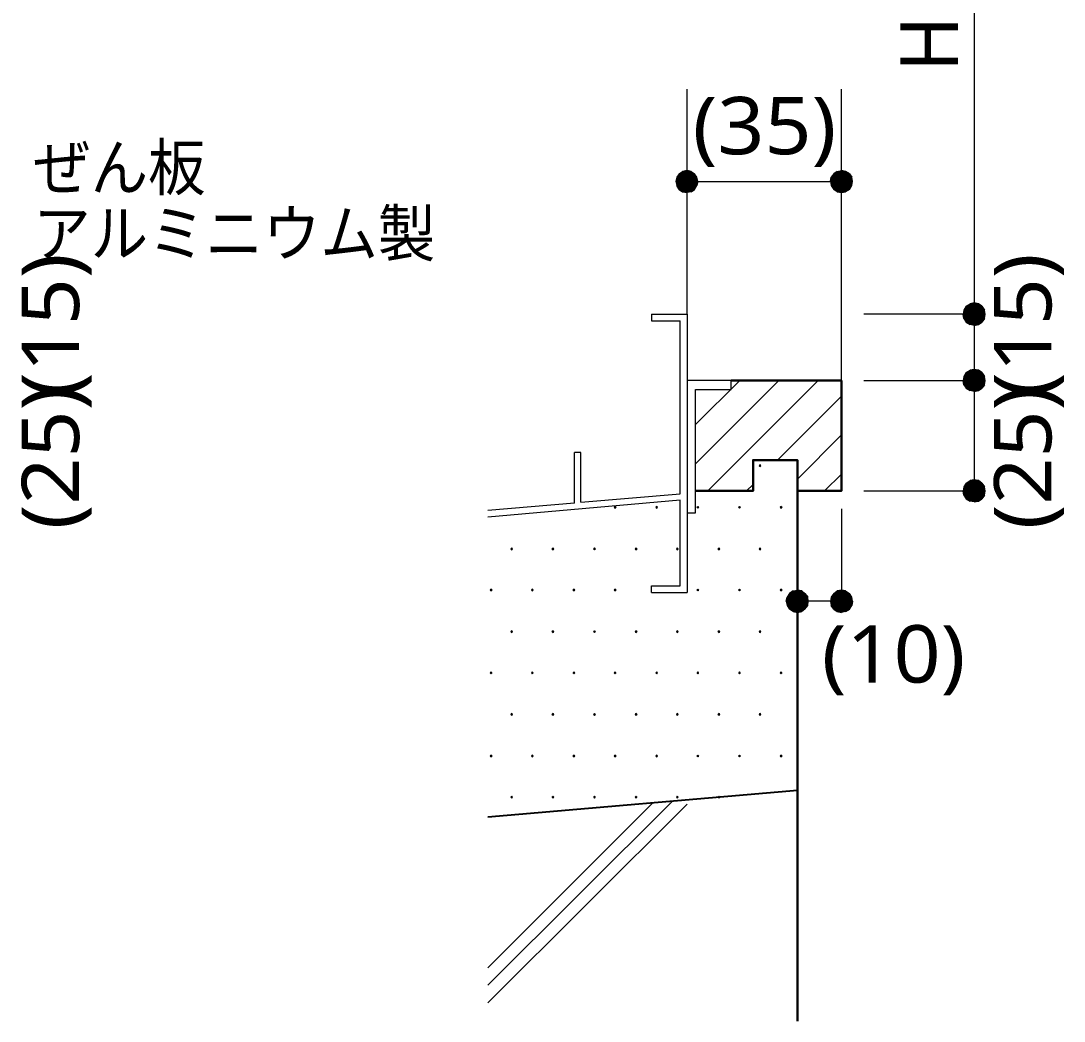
# Model space of a CAD drawing. Header units: millimetres. Extents: x 0 to 420, y 0 to 297.
# Drawn here: x 50.15 to 97.37, y 175.47 to 220.76 of the extents above; entities that cross this region are included whole.
import ezdxf
from ezdxf.enums import TextEntityAlignment as Align

# ---------------------------------------------------------------- set-up
doc = ezdxf.new("R2010")
doc.units = ezdxf.units.MM
doc.styles.add('kst32b', font='NotoSansJP-Variable.ttf')

msp = doc.modelspace()

# ---------------------------------------------------------------- hatches: boundary and pattern name
h = msp.add_hatch(color=7)
h.paths.add_polyline_path([(80.306, 213.974), (80.095, 213.931), (80.306, 213.487), (80.306, 213.974)])
h.paths.add_polyline_path([(80.095, 213.931), (80.306, 213.487), (79.946, 213.826), (80.095, 213.931)])
h.paths.add_polyline_path([(80.306, 213.487), (79.946, 213.826), (79.841, 213.678), (80.306, 213.487)])
h = msp.add_hatch(color=7)
h.paths.add_polyline_path([(80.751, 213.678), (80.645, 213.826), (80.306, 213.487), (80.751, 213.678)])
h.paths.add_polyline_path([(80.645, 213.826), (80.306, 213.487), (80.497, 213.931), (80.645, 213.826)])
h.paths.add_polyline_path([(80.306, 213.487), (80.497, 213.931), (80.306, 213.974), (80.306, 213.487)])
h = msp.add_hatch(color=7)
h.paths.add_polyline_path([(87.482, 213.931), (87.291, 213.974), (87.291, 213.487), (87.482, 213.931)])
h.paths.add_polyline_path([(87.291, 213.974), (87.291, 213.487), (87.101, 213.931), (87.291, 213.974)])
h.paths.add_polyline_path([(87.291, 213.487), (87.101, 213.931), (86.953, 213.826), (87.291, 213.487)])
h = msp.add_hatch(color=7)
h.paths.add_polyline_path([(87.799, 213.487), (87.757, 213.678), (87.291, 213.487), (87.799, 213.487)])
h.paths.add_polyline_path([(87.757, 213.678), (87.291, 213.487), (87.651, 213.826), (87.757, 213.678)])
h.paths.add_polyline_path([(87.291, 213.487), (87.651, 213.826), (87.482, 213.931), (87.291, 213.487)])
for points in [[(79.841, 213.678), (79.798, 213.487), (80.306, 213.487), (79.841, 213.678)], [(87.757, 213.296), (87.799, 213.487), (87.291, 213.487), (87.757, 213.296)], [(93.493, 207.941), (93.303, 207.984), (93.303, 207.476), (93.493, 207.941)], [(93.493, 204.936), (93.303, 204.978), (93.303, 204.47), (93.493, 204.936)], [(83.608, 200.66), (83.587, 200.639), (83.566, 200.618), (83.587, 200.596), (83.608, 200.575), (83.629, 200.596), (83.651, 200.618), (83.629, 200.639), (83.608, 200.66)], [(93.493, 199.94), (93.303, 199.983), (93.303, 199.475), (93.493, 199.94)], [(77.047, 198.776), (77.026, 198.755), (77.004, 198.734), (77.026, 198.713), (77.047, 198.691), (77.068, 198.713), (77.089, 198.734), (77.068, 198.755), (77.047, 198.776)], [(78.931, 198.776), (78.909, 198.755), (78.888, 198.734), (78.909, 198.713), (78.931, 198.691), (78.952, 198.713), (78.973, 198.734), (78.952, 198.755), (78.931, 198.776)], [(80.793, 198.776), (80.772, 198.755), (80.751, 198.734), (80.772, 198.713), (80.793, 198.691), (80.814, 198.713), (80.836, 198.734), (80.814, 198.755), (80.793, 198.776)], [(82.677, 198.776), (82.656, 198.755), (82.635, 198.734), (82.656, 198.713), (82.677, 198.691), (82.698, 198.713), (82.719, 198.734), (82.698, 198.755), (82.677, 198.776)], [(84.561, 198.776), (84.54, 198.755), (84.519, 198.734), (84.54, 198.713), (84.561, 198.691), (84.582, 198.713), (84.603, 198.734), (84.582, 198.755), (84.561, 198.776)], [(72.369, 196.892), (72.348, 196.871), (72.327, 196.85), (72.348, 196.829), (72.369, 196.808), (72.39, 196.829), (72.411, 196.85), (72.39, 196.871), (72.369, 196.892)], [(74.232, 196.892), (74.21, 196.871), (74.189, 196.85), (74.21, 196.829), (74.232, 196.808), (74.253, 196.829), (74.274, 196.85), (74.253, 196.871), (74.232, 196.892)], [(76.115, 196.892), (76.094, 196.871), (76.073, 196.85), (76.094, 196.829), (76.115, 196.808), (76.137, 196.829), (76.158, 196.85), (76.137, 196.871), (76.115, 196.892)], [(77.999, 196.892), (77.978, 196.871), (77.957, 196.85), (77.978, 196.829), (77.999, 196.808), (78.02, 196.829), (78.042, 196.85), (78.02, 196.871), (77.999, 196.892)], [(79.862, 196.892), (79.841, 196.871), (79.82, 196.85), (79.841, 196.829), (79.862, 196.808), (79.883, 196.829), (79.904, 196.85), (79.883, 196.871), (79.862, 196.892)], [(81.746, 196.892), (81.725, 196.871), (81.703, 196.85), (81.725, 196.829), (81.746, 196.808), (81.767, 196.829), (81.788, 196.85), (81.767, 196.871), (81.746, 196.892)], [(83.608, 196.892), (83.587, 196.871), (83.566, 196.85), (83.587, 196.829), (83.608, 196.808), (83.629, 196.829), (83.651, 196.85), (83.629, 196.871), (83.608, 196.892)], [(71.438, 195.03), (71.416, 195.008), (71.395, 194.987), (71.416, 194.966), (71.438, 194.945), (71.459, 194.966), (71.48, 194.987), (71.459, 195.008), (71.438, 195.03)], [(73.3, 195.03), (73.279, 195.008), (73.258, 194.987), (73.279, 194.966), (73.3, 194.945), (73.321, 194.966), (73.343, 194.987), (73.321, 195.008), (73.3, 195.03)], [(75.184, 195.03), (75.163, 195.008), (75.142, 194.987), (75.163, 194.966), (75.184, 194.945), (75.205, 194.966), (75.226, 194.987), (75.205, 195.008), (75.184, 195.03)], [(77.047, 195.03), (77.026, 195.008), (77.004, 194.987), (77.026, 194.966), (77.047, 194.945), (77.068, 194.966), (77.089, 194.987), (77.068, 195.008), (77.047, 195.03)], [(80.793, 195.03), (80.772, 195.008), (80.751, 194.987), (80.772, 194.966), (80.793, 194.945), (80.814, 194.966), (80.836, 194.987), (80.814, 195.008), (80.793, 195.03)], [(82.677, 195.03), (82.656, 195.008), (82.635, 194.987), (82.656, 194.966), (82.677, 194.945), (82.698, 194.966), (82.719, 194.987), (82.698, 195.008), (82.677, 195.03)], [(84.561, 195.03), (84.54, 195.008), (84.519, 194.987), (84.54, 194.966), (84.561, 194.945), (84.582, 194.966), (84.603, 194.987), (84.582, 195.008), (84.561, 195.03)], [(86.826, 194.67), (86.804, 194.479), (87.291, 194.479), (86.826, 194.67)], [(85.767, 194.289), (85.788, 194.479), (85.302, 194.479), (85.767, 194.289)], [(72.369, 193.146), (72.348, 193.125), (72.327, 193.104), (72.348, 193.082), (72.369, 193.061), (72.39, 193.082), (72.411, 193.104), (72.39, 193.125), (72.369, 193.146)], [(74.232, 193.146), (74.21, 193.125), (74.189, 193.104), (74.21, 193.082), (74.232, 193.061), (74.253, 193.082), (74.274, 193.104), (74.253, 193.125), (74.232, 193.146)], [(76.115, 193.146), (76.094, 193.125), (76.073, 193.104), (76.094, 193.082), (76.115, 193.061), (76.137, 193.082), (76.158, 193.104), (76.137, 193.125), (76.115, 193.146)], [(77.999, 193.146), (77.978, 193.125), (77.957, 193.104), (77.978, 193.082), (77.999, 193.061), (78.02, 193.082), (78.042, 193.104), (78.02, 193.125), (77.999, 193.146)], [(79.862, 193.146), (79.841, 193.125), (79.82, 193.104), (79.841, 193.082), (79.862, 193.061), (79.883, 193.082), (79.904, 193.104), (79.883, 193.125), (79.862, 193.146)], [(81.746, 193.146), (81.725, 193.125), (81.703, 193.104), (81.725, 193.082), (81.746, 193.061), (81.767, 193.082), (81.788, 193.104), (81.767, 193.125), (81.746, 193.146)], [(83.608, 193.146), (83.587, 193.125), (83.566, 193.104), (83.587, 193.082), (83.608, 193.061), (83.629, 193.082), (83.651, 193.104), (83.629, 193.125), (83.608, 193.146)], [(71.438, 191.283), (71.416, 191.262), (71.395, 191.241), (71.416, 191.22), (71.438, 191.198), (71.459, 191.22), (71.48, 191.241), (71.459, 191.262), (71.438, 191.283)], [(73.3, 191.283), (73.279, 191.262), (73.258, 191.241), (73.279, 191.22), (73.3, 191.198), (73.321, 191.22), (73.343, 191.241), (73.321, 191.262), (73.3, 191.283)], [(75.184, 191.283), (75.163, 191.262), (75.142, 191.241), (75.163, 191.22), (75.184, 191.198), (75.205, 191.22), (75.226, 191.241), (75.205, 191.262), (75.184, 191.283)], [(77.047, 191.283), (77.026, 191.262), (77.004, 191.241), (77.026, 191.22), (77.047, 191.198), (77.068, 191.22), (77.089, 191.241), (77.068, 191.262), (77.047, 191.283)], [(78.931, 191.283), (78.909, 191.262), (78.888, 191.241), (78.909, 191.22), (78.931, 191.198), (78.952, 191.22), (78.973, 191.241), (78.952, 191.262), (78.931, 191.283)], [(80.793, 191.283), (80.772, 191.262), (80.751, 191.241), (80.772, 191.22), (80.793, 191.198), (80.814, 191.22), (80.836, 191.241), (80.814, 191.262), (80.793, 191.283)], [(82.677, 191.283), (82.656, 191.262), (82.635, 191.241), (82.656, 191.22), (82.677, 191.198), (82.698, 191.22), (82.719, 191.241), (82.698, 191.262), (82.677, 191.283)], [(84.561, 191.283), (84.54, 191.262), (84.519, 191.241), (84.54, 191.22), (84.561, 191.198), (84.582, 191.22), (84.603, 191.241), (84.582, 191.262), (84.561, 191.283)], [(72.369, 189.399), (72.348, 189.378), (72.327, 189.357), (72.348, 189.336), (72.369, 189.315), (72.39, 189.336), (72.411, 189.357), (72.39, 189.378), (72.369, 189.399)], [(74.232, 189.399), (74.21, 189.378), (74.189, 189.357), (74.21, 189.336), (74.232, 189.315), (74.253, 189.336), (74.274, 189.357), (74.253, 189.378), (74.232, 189.399)], [(76.115, 189.399), (76.094, 189.378), (76.073, 189.357), (76.094, 189.336), (76.115, 189.315), (76.137, 189.336), (76.158, 189.357), (76.137, 189.378), (76.115, 189.399)], [(77.999, 189.399), (77.978, 189.378), (77.957, 189.357), (77.978, 189.336), (77.999, 189.315), (78.02, 189.336), (78.042, 189.357), (78.02, 189.378), (77.999, 189.399)], [(79.862, 189.399), (79.841, 189.378), (79.82, 189.357), (79.841, 189.336), (79.862, 189.315), (79.883, 189.336), (79.904, 189.357), (79.883, 189.378), (79.862, 189.399)], [(81.746, 189.399), (81.725, 189.378), (81.703, 189.357), (81.725, 189.336), (81.746, 189.315), (81.767, 189.336), (81.788, 189.357), (81.767, 189.378), (81.746, 189.399)], [(83.608, 189.399), (83.587, 189.378), (83.566, 189.357), (83.587, 189.336), (83.608, 189.315), (83.629, 189.336), (83.651, 189.357), (83.629, 189.378), (83.608, 189.399)], [(71.438, 187.515), (71.416, 187.494), (71.395, 187.473), (71.416, 187.452), (71.438, 187.431), (71.459, 187.452), (71.48, 187.473), (71.459, 187.494), (71.438, 187.515)], [(73.3, 187.515), (73.279, 187.494), (73.258, 187.473), (73.279, 187.452), (73.3, 187.431), (73.321, 187.452), (73.343, 187.473), (73.321, 187.494), (73.3, 187.515)], [(75.184, 187.515), (75.163, 187.494), (75.142, 187.473), (75.163, 187.452), (75.184, 187.431), (75.205, 187.452), (75.226, 187.473), (75.205, 187.494), (75.184, 187.515)], [(77.047, 187.515), (77.026, 187.494), (77.004, 187.473), (77.026, 187.452), (77.047, 187.431), (77.068, 187.452), (77.089, 187.473), (77.068, 187.494), (77.047, 187.515)], [(78.931, 187.515), (78.909, 187.494), (78.888, 187.473), (78.909, 187.452), (78.931, 187.431), (78.952, 187.452), (78.973, 187.473), (78.952, 187.494), (78.931, 187.515)], [(80.793, 187.515), (80.772, 187.494), (80.751, 187.473), (80.772, 187.452), (80.793, 187.431), (80.814, 187.452), (80.836, 187.473), (80.814, 187.494), (80.793, 187.515)], [(82.677, 187.515), (82.656, 187.494), (82.635, 187.473), (82.656, 187.452), (82.677, 187.431), (82.698, 187.452), (82.719, 187.473), (82.698, 187.494), (82.677, 187.515)], [(84.561, 187.515), (84.54, 187.494), (84.519, 187.473), (84.54, 187.452), (84.561, 187.431), (84.582, 187.452), (84.603, 187.473), (84.582, 187.494), (84.561, 187.515)], [(72.369, 185.653), (72.348, 185.632), (72.327, 185.611), (72.348, 185.589), (72.369, 185.568), (72.39, 185.589), (72.411, 185.611), (72.39, 185.632), (72.369, 185.653)], [(74.232, 185.653), (74.21, 185.632), (74.189, 185.611), (74.21, 185.589), (74.232, 185.568), (74.253, 185.589), (74.274, 185.611), (74.253, 185.632), (74.232, 185.653)], [(76.115, 185.653), (76.094, 185.632), (76.073, 185.611), (76.094, 185.589), (76.115, 185.568), (76.137, 185.589), (76.158, 185.611), (76.137, 185.632), (76.115, 185.653)], [(77.999, 185.653), (77.978, 185.632), (77.957, 185.611), (77.978, 185.589), (77.999, 185.568), (78.02, 185.589), (78.042, 185.611), (78.02, 185.632), (77.999, 185.653)], [(79.862, 185.653), (79.841, 185.632), (79.82, 185.611), (79.841, 185.589), (79.862, 185.568), (79.883, 185.589), (79.904, 185.611), (79.883, 185.632), (79.862, 185.653)], [(81.746, 185.653), (81.725, 185.632), (81.703, 185.611), (81.725, 185.589), (81.746, 185.568), (81.767, 185.589), (81.788, 185.611), (81.767, 185.632), (81.746, 185.653)]]:
    msp.add_hatch(color=7).paths.add_polyline_path(points)
h = msp.add_hatch(color=7)
h.paths.add_polyline_path([(79.798, 213.487), (79.841, 213.296), (80.306, 213.487), (79.798, 213.487)])
h.paths.add_polyline_path([(79.841, 213.296), (80.306, 213.487), (79.946, 213.127), (79.841, 213.296)])
h.paths.add_polyline_path([(80.306, 213.487), (79.946, 213.127), (80.095, 213.021), (80.306, 213.487)])
h = msp.add_hatch(color=7)
h.paths.add_polyline_path([(80.095, 213.021), (80.306, 212.979), (80.306, 213.487), (80.095, 213.021)])
h.paths.add_polyline_path([(80.306, 212.979), (80.306, 213.487), (80.497, 213.021), (80.306, 212.979)])
h.paths.add_polyline_path([(80.306, 213.487), (80.497, 213.021), (80.645, 213.127), (80.306, 213.487)])
h = msp.add_hatch(color=7)
h.paths.add_polyline_path([(80.645, 213.127), (80.751, 213.296), (80.306, 213.487), (80.645, 213.127)])
h.paths.add_polyline_path([(80.751, 213.296), (80.306, 213.487), (80.793, 213.487), (80.751, 213.296)])
h.paths.add_polyline_path([(80.306, 213.487), (80.793, 213.487), (80.751, 213.678), (80.306, 213.487)])
h = msp.add_hatch(color=7)
h.paths.add_polyline_path([(86.953, 213.826), (86.826, 213.678), (87.291, 213.487), (86.953, 213.826)])
h.paths.add_polyline_path([(86.826, 213.678), (87.291, 213.487), (86.804, 213.487), (86.826, 213.678)])
h.paths.add_polyline_path([(87.291, 213.487), (86.804, 213.487), (86.826, 213.296), (87.291, 213.487)])
h = msp.add_hatch(color=7)
h.paths.add_polyline_path([(86.826, 213.296), (86.953, 213.127), (87.291, 213.487), (86.826, 213.296)])
h.paths.add_polyline_path([(86.953, 213.127), (87.291, 213.487), (87.101, 213.021), (86.953, 213.127)])
h.paths.add_polyline_path([(87.291, 213.487), (87.101, 213.021), (87.291, 212.979), (87.291, 213.487)])
h = msp.add_hatch(color=7)
h.paths.add_polyline_path([(87.291, 212.979), (87.482, 213.021), (87.291, 213.487), (87.291, 212.979)])
h.paths.add_polyline_path([(87.482, 213.021), (87.291, 213.487), (87.651, 213.127), (87.482, 213.021)])
h.paths.add_polyline_path([(87.291, 213.487), (87.651, 213.127), (87.757, 213.296), (87.291, 213.487)])
h = msp.add_hatch(color=7)
h.paths.add_polyline_path([(93.303, 207.984), (93.112, 207.941), (93.303, 207.476), (93.303, 207.984)])
h.paths.add_polyline_path([(93.112, 207.941), (93.303, 207.476), (92.943, 207.836), (93.112, 207.941)])
h.paths.add_polyline_path([(93.303, 207.476), (92.943, 207.836), (92.837, 207.666), (93.303, 207.476)])
h = msp.add_hatch(color=7)
h.paths.add_polyline_path([(93.79, 207.476), (93.768, 207.666), (93.303, 207.476), (93.79, 207.476)])
h.paths.add_polyline_path([(93.768, 207.666), (93.303, 207.476), (93.641, 207.836), (93.768, 207.666)])
h.paths.add_polyline_path([(93.303, 207.476), (93.641, 207.836), (93.493, 207.941), (93.303, 207.476)])
h = msp.add_hatch(color=7)
h.paths.add_polyline_path([(92.837, 207.666), (92.795, 207.476), (93.303, 207.476), (92.837, 207.666)])
h.paths.add_polyline_path([(92.795, 207.476), (93.303, 207.476), (92.837, 207.285), (92.795, 207.476)])
h.paths.add_polyline_path([(93.303, 207.476), (92.837, 207.285), (92.943, 207.116), (93.303, 207.476)])
h = msp.add_hatch(color=7)
h.paths.add_polyline_path([(92.943, 207.116), (93.112, 207.01), (93.303, 207.476), (92.943, 207.116)])
h.paths.add_polyline_path([(93.112, 207.01), (93.303, 207.476), (93.303, 206.968), (93.112, 207.01)])
h.paths.add_polyline_path([(93.303, 207.476), (93.303, 206.968), (93.493, 207.01), (93.303, 207.476)])
h = msp.add_hatch(color=7)
h.paths.add_polyline_path([(93.493, 207.01), (93.641, 207.116), (93.303, 207.476), (93.493, 207.01)])
h.paths.add_polyline_path([(93.641, 207.116), (93.303, 207.476), (93.768, 207.285), (93.641, 207.116)])
h.paths.add_polyline_path([(93.303, 207.476), (93.768, 207.285), (93.79, 207.476), (93.303, 207.476)])
h = msp.add_hatch(color=7)
h.paths.add_polyline_path([(93.303, 204.978), (93.112, 204.936), (93.303, 204.47), (93.303, 204.978)])
h.paths.add_polyline_path([(93.112, 204.936), (93.303, 204.47), (92.943, 204.83), (93.112, 204.936)])
h.paths.add_polyline_path([(93.303, 204.47), (92.943, 204.83), (92.837, 204.661), (93.303, 204.47)])
h = msp.add_hatch(color=7)
h.paths.add_polyline_path([(93.79, 204.47), (93.768, 204.661), (93.303, 204.47), (93.79, 204.47)])
h.paths.add_polyline_path([(93.768, 204.661), (93.303, 204.47), (93.641, 204.83), (93.768, 204.661)])
h.paths.add_polyline_path([(93.303, 204.47), (93.641, 204.83), (93.493, 204.936), (93.303, 204.47)])
h = msp.add_hatch(color=7)
h.paths.add_polyline_path([(92.837, 204.661), (92.795, 204.47), (93.303, 204.47), (92.837, 204.661)])
h.paths.add_polyline_path([(92.795, 204.47), (93.303, 204.47), (92.837, 204.279), (92.795, 204.47)])
h.paths.add_polyline_path([(93.303, 204.47), (92.837, 204.279), (92.943, 204.131), (93.303, 204.47)])
h = msp.add_hatch(color=7)
h.paths.add_polyline_path([(92.943, 204.131), (93.112, 204.025), (93.303, 204.47), (92.943, 204.131)])
h.paths.add_polyline_path([(93.112, 204.025), (93.303, 204.47), (93.303, 203.983), (93.112, 204.025)])
h.paths.add_polyline_path([(93.303, 204.47), (93.303, 203.983), (93.493, 204.025), (93.303, 204.47)])
h = msp.add_hatch(color=7)
h.paths.add_polyline_path([(93.493, 204.025), (93.641, 204.131), (93.303, 204.47), (93.493, 204.025)])
h.paths.add_polyline_path([(93.641, 204.131), (93.303, 204.47), (93.768, 204.279), (93.641, 204.131)])
h.paths.add_polyline_path([(93.303, 204.47), (93.768, 204.279), (93.79, 204.47), (93.303, 204.47)])
h = msp.add_hatch(color=7)
h.paths.add_polyline_path([(93.303, 199.983), (93.112, 199.94), (93.303, 199.475), (93.303, 199.983)])
h.paths.add_polyline_path([(93.112, 199.94), (93.303, 199.475), (92.943, 199.834), (93.112, 199.94)])
h.paths.add_polyline_path([(93.303, 199.475), (92.943, 199.834), (92.837, 199.665), (93.303, 199.475)])
h = msp.add_hatch(color=7)
h.paths.add_polyline_path([(93.79, 199.475), (93.768, 199.665), (93.303, 199.475), (93.79, 199.475)])
h.paths.add_polyline_path([(93.768, 199.665), (93.303, 199.475), (93.641, 199.834), (93.768, 199.665)])
h.paths.add_polyline_path([(93.303, 199.475), (93.641, 199.834), (93.493, 199.94), (93.303, 199.475)])
h = msp.add_hatch(color=7)
h.paths.add_polyline_path([(92.837, 199.665), (92.795, 199.475), (93.303, 199.475), (92.837, 199.665)])
h.paths.add_polyline_path([(92.795, 199.475), (93.303, 199.475), (92.837, 199.284), (92.795, 199.475)])
h.paths.add_polyline_path([(93.303, 199.475), (92.837, 199.284), (92.943, 199.115), (93.303, 199.475)])
h = msp.add_hatch(color=7)
h.paths.add_polyline_path([(92.943, 199.115), (93.112, 199.009), (93.303, 199.475), (92.943, 199.115)])
h.paths.add_polyline_path([(93.112, 199.009), (93.303, 199.475), (93.303, 198.988), (93.112, 199.009)])
h.paths.add_polyline_path([(93.303, 199.475), (93.303, 198.988), (93.493, 199.009), (93.303, 199.475)])
h = msp.add_hatch(color=7)
h.paths.add_polyline_path([(93.493, 199.009), (93.641, 199.115), (93.303, 199.475), (93.493, 199.009)])
h.paths.add_polyline_path([(93.641, 199.115), (93.303, 199.475), (93.768, 199.284), (93.641, 199.115)])
h.paths.add_polyline_path([(93.303, 199.475), (93.768, 199.284), (93.79, 199.475), (93.303, 199.475)])
h = msp.add_hatch(color=7)
h.paths.add_polyline_path([(84.942, 194.839), (84.836, 194.67), (85.302, 194.479), (84.942, 194.839)])
h.paths.add_polyline_path([(84.836, 194.67), (85.302, 194.479), (84.794, 194.479), (84.836, 194.67)])
h.paths.add_polyline_path([(85.302, 194.479), (84.794, 194.479), (84.836, 194.289), (85.302, 194.479)])
h = msp.add_hatch(color=7)
h.paths.add_polyline_path([(85.492, 194.945), (85.302, 194.987), (85.302, 194.479), (85.492, 194.945)])
h.paths.add_polyline_path([(85.302, 194.987), (85.302, 194.479), (85.111, 194.945), (85.302, 194.987)])
h.paths.add_polyline_path([(85.302, 194.479), (85.111, 194.945), (84.942, 194.839), (85.302, 194.479)])
h = msp.add_hatch(color=7)
h.paths.add_polyline_path([(85.788, 194.479), (85.767, 194.67), (85.302, 194.479), (85.788, 194.479)])
h.paths.add_polyline_path([(85.767, 194.67), (85.302, 194.479), (85.64, 194.839), (85.767, 194.67)])
h.paths.add_polyline_path([(85.302, 194.479), (85.64, 194.839), (85.492, 194.945), (85.302, 194.479)])
h = msp.add_hatch(color=7)
h.paths.add_polyline_path([(87.291, 194.987), (87.101, 194.945), (87.291, 194.479), (87.291, 194.987)])
h.paths.add_polyline_path([(87.101, 194.945), (87.291, 194.479), (86.953, 194.839), (87.101, 194.945)])
h.paths.add_polyline_path([(87.291, 194.479), (86.953, 194.839), (86.826, 194.67), (87.291, 194.479)])
h = msp.add_hatch(color=7)
h.paths.add_polyline_path([(87.757, 194.67), (87.651, 194.839), (87.291, 194.479), (87.757, 194.67)])
h.paths.add_polyline_path([(87.651, 194.839), (87.291, 194.479), (87.482, 194.945), (87.651, 194.839)])
h.paths.add_polyline_path([(87.291, 194.479), (87.482, 194.945), (87.291, 194.987), (87.291, 194.479)])
h = msp.add_hatch(color=7)
h.paths.add_polyline_path([(87.651, 194.12), (87.757, 194.289), (87.291, 194.479), (87.651, 194.12)])
h.paths.add_polyline_path([(87.757, 194.289), (87.291, 194.479), (87.799, 194.479), (87.757, 194.289)])
h.paths.add_polyline_path([(87.291, 194.479), (87.799, 194.479), (87.757, 194.67), (87.291, 194.479)])
h = msp.add_hatch(color=7)
h.paths.add_polyline_path([(84.836, 194.289), (84.942, 194.12), (85.302, 194.479), (84.836, 194.289)])
h.paths.add_polyline_path([(84.942, 194.12), (85.302, 194.479), (85.111, 194.014), (84.942, 194.12)])
h.paths.add_polyline_path([(85.302, 194.479), (85.111, 194.014), (85.302, 193.971), (85.302, 194.479)])
h = msp.add_hatch(color=7)
h.paths.add_polyline_path([(85.302, 193.971), (85.492, 194.014), (85.302, 194.479), (85.302, 193.971)])
h.paths.add_polyline_path([(85.492, 194.014), (85.302, 194.479), (85.64, 194.12), (85.492, 194.014)])
h.paths.add_polyline_path([(85.302, 194.479), (85.64, 194.12), (85.767, 194.289), (85.302, 194.479)])
h = msp.add_hatch(color=7)
h.paths.add_polyline_path([(86.804, 194.479), (86.826, 194.289), (87.291, 194.479), (86.804, 194.479)])
h.paths.add_polyline_path([(86.826, 194.289), (87.291, 194.479), (86.953, 194.12), (86.826, 194.289)])
h.paths.add_polyline_path([(87.291, 194.479), (86.953, 194.12), (87.101, 194.014), (87.291, 194.479)])
h = msp.add_hatch(color=7)
h.paths.add_polyline_path([(87.101, 194.014), (87.291, 193.971), (87.291, 194.479), (87.101, 194.014)])
h.paths.add_polyline_path([(87.291, 193.971), (87.291, 194.479), (87.482, 194.014), (87.291, 193.971)])
h.paths.add_polyline_path([(87.291, 194.479), (87.482, 194.014), (87.651, 194.12), (87.291, 194.479)])

# ---------------------------------------------------------------- linework, layer by layer
at = {"lineweight": 13}
for points in [[(93.303, 232.876), (93.303, 207.476), (88.307, 207.476)], [(80.306, 207.476), (80.306, 217.657)], [(87.291, 204.47), (87.291, 217.657)], [(80.306, 213.487), (87.291, 213.487)], [(78.698, 207.476), (80.306, 207.476), (80.306, 194.881)], [(78.698, 207.476), (78.698, 207.179)], [(93.303, 207.476), (93.303, 204.47), (93.303, 199.475)], [(75.502, 198.967), (79.989, 199.348), (79.989, 207.179)], [(78.698, 207.179), (79.989, 207.179)], [(80.687, 198.48), (80.687, 204.068), (82.296, 204.068), (82.296, 204.47), (80.306, 204.47)], [(80.687, 202.48), (82.698, 204.47)], [(80.687, 200.702), (84.455, 204.47)], [(81.238, 199.475), (86.233, 204.47)], [(88.307, 204.47), (93.303, 204.47)], [(84.392, 200.872), (87.291, 203.771)], [(85.302, 200.004), (87.291, 202.015)], [(75.205, 198.924), (75.205, 201.21)], [(75.502, 198.967), (75.502, 201.21), (75.205, 201.21)], [(86.529, 199.475), (87.291, 200.237)], [(82.995, 199.475), (83.291, 199.771)], [(88.307, 199.475), (93.303, 199.475)], [(78.698, 195.178), (79.989, 195.178), (79.989, 199.051), (71.289, 198.289)], [(75.205, 198.924), (71.289, 198.586)], [(80.306, 198.48), (80.687, 198.48)], [(87.291, 198.67), (87.291, 194.437)], [(78.698, 194.881), (78.698, 195.178)], [(78.698, 194.881), (80.306, 194.881)], [(87.291, 194.479), (85.302, 194.479)], [(71.289, 177.101), (79.629, 185.42)], [(71.289, 177.885), (78.74, 185.335)], [(71.289, 176.297), (80.306, 185.293)]]:
    msp.add_lwpolyline(points, dxfattribs=at)
at = {"lineweight": 0}
for points in [[(80.095, 213.931), (80.306, 213.487), (79.946, 213.826)], [(80.306, 213.974), (80.095, 213.931), (80.306, 213.487)], [(80.306, 213.487), (80.497, 213.931), (80.306, 213.974)], [(80.645, 213.826), (80.306, 213.487), (80.497, 213.931)], [(87.291, 213.487), (87.101, 213.931), (86.953, 213.826)], [(87.291, 213.974), (87.291, 213.487), (87.101, 213.931)], [(87.482, 213.931), (87.291, 213.974), (87.291, 213.487)], [(87.291, 213.487), (87.651, 213.826), (87.482, 213.931)], [(79.841, 213.678), (79.798, 213.487), (80.306, 213.487)], [(79.798, 213.487), (79.841, 213.296), (80.306, 213.487)], [(80.306, 213.487), (79.946, 213.826), (79.841, 213.678)], [(79.841, 213.296), (80.306, 213.487), (79.946, 213.127)], [(80.306, 213.487), (79.946, 213.127), (80.095, 213.021)], [(80.095, 213.021), (80.306, 212.979), (80.306, 213.487)], [(80.751, 213.678), (80.645, 213.826), (80.306, 213.487)], [(80.306, 213.487), (80.793, 213.487), (80.751, 213.678)], [(80.306, 212.979), (80.306, 213.487), (80.497, 213.021)], [(80.306, 213.487), (80.497, 213.021), (80.645, 213.127)], [(80.645, 213.127), (80.751, 213.296), (80.306, 213.487)], [(80.751, 213.296), (80.306, 213.487), (80.793, 213.487)], [(86.826, 213.678), (87.291, 213.487), (86.804, 213.487)], [(87.291, 213.487), (86.804, 213.487), (86.826, 213.296)], [(86.953, 213.826), (86.826, 213.678), (87.291, 213.487)], [(86.826, 213.296), (86.953, 213.127), (87.291, 213.487)], [(86.953, 213.127), (87.291, 213.487), (87.101, 213.021)], [(87.291, 213.487), (87.101, 213.021), (87.291, 212.979)], [(87.757, 213.678), (87.291, 213.487), (87.651, 213.826)], [(87.799, 213.487), (87.757, 213.678), (87.291, 213.487)], [(87.291, 212.979), (87.482, 213.021), (87.291, 213.487)], [(87.482, 213.021), (87.291, 213.487), (87.651, 213.127)], [(87.291, 213.487), (87.651, 213.127), (87.757, 213.296)], [(87.757, 213.296), (87.799, 213.487), (87.291, 213.487)], [(93.303, 207.476), (92.943, 207.836), (92.837, 207.666)], [(93.112, 207.941), (93.303, 207.476), (92.943, 207.836)], [(93.303, 207.984), (93.112, 207.941), (93.303, 207.476)], [(93.493, 207.941), (93.303, 207.984), (93.303, 207.476)], [(93.303, 207.476), (93.641, 207.836), (93.493, 207.941)], [(93.768, 207.666), (93.303, 207.476), (93.641, 207.836)], [(92.837, 207.666), (92.795, 207.476), (93.303, 207.476)], [(92.795, 207.476), (93.303, 207.476), (92.837, 207.285)], [(93.303, 207.476), (92.837, 207.285), (92.943, 207.116)], [(92.943, 207.116), (93.112, 207.01), (93.303, 207.476)], [(93.112, 207.01), (93.303, 207.476), (93.303, 206.968)], [(93.79, 207.476), (93.768, 207.666), (93.303, 207.476)], [(93.303, 207.476), (93.303, 206.968), (93.493, 207.01)], [(93.493, 207.01), (93.641, 207.116), (93.303, 207.476)], [(93.641, 207.116), (93.303, 207.476), (93.768, 207.285)], [(93.303, 207.476), (93.768, 207.285), (93.79, 207.476)], [(93.112, 204.936), (93.303, 204.47), (92.943, 204.83)], [(93.303, 204.978), (93.112, 204.936), (93.303, 204.47)], [(93.493, 204.936), (93.303, 204.978), (93.303, 204.47)], [(93.303, 204.47), (93.641, 204.83), (93.493, 204.936)], [(92.837, 204.661), (92.795, 204.47), (93.303, 204.47)], [(92.795, 204.47), (93.303, 204.47), (92.837, 204.279)], [(93.303, 204.47), (92.943, 204.83), (92.837, 204.661)], [(93.303, 204.47), (92.837, 204.279), (92.943, 204.131)], [(92.943, 204.131), (93.112, 204.025), (93.303, 204.47)], [(93.112, 204.025), (93.303, 204.47), (93.303, 203.983)], [(93.768, 204.661), (93.303, 204.47), (93.641, 204.83)], [(93.79, 204.47), (93.768, 204.661), (93.303, 204.47)], [(93.303, 204.47), (93.303, 203.983), (93.493, 204.025)], [(93.493, 204.025), (93.641, 204.131), (93.303, 204.47)], [(93.641, 204.131), (93.303, 204.47), (93.768, 204.279)], [(93.303, 204.47), (93.768, 204.279), (93.79, 204.47)], [(93.303, 199.475), (92.943, 199.834), (92.837, 199.665)], [(93.112, 199.94), (93.303, 199.475), (92.943, 199.834)], [(93.303, 199.983), (93.112, 199.94), (93.303, 199.475)], [(93.493, 199.94), (93.303, 199.983), (93.303, 199.475)], [(93.303, 199.475), (93.641, 199.834), (93.493, 199.94)], [(93.768, 199.665), (93.303, 199.475), (93.641, 199.834)], [(92.837, 199.665), (92.795, 199.475), (93.303, 199.475)], [(92.795, 199.475), (93.303, 199.475), (92.837, 199.284)], [(93.303, 199.475), (92.837, 199.284), (92.943, 199.115)], [(92.943, 199.115), (93.112, 199.009), (93.303, 199.475)], [(93.112, 199.009), (93.303, 199.475), (93.303, 198.988)], [(93.79, 199.475), (93.768, 199.665), (93.303, 199.475)], [(93.303, 199.475), (93.303, 198.988), (93.493, 199.009)], [(93.493, 199.009), (93.641, 199.115), (93.303, 199.475)], [(93.641, 199.115), (93.303, 199.475), (93.768, 199.284)], [(93.303, 199.475), (93.768, 199.284), (93.79, 199.475)], [(84.836, 194.67), (85.302, 194.479), (84.794, 194.479)], [(84.942, 194.839), (84.836, 194.67), (85.302, 194.479)], [(85.302, 194.479), (85.111, 194.945), (84.942, 194.839)], [(85.302, 194.987), (85.302, 194.479), (85.111, 194.945)], [(85.492, 194.945), (85.302, 194.987), (85.302, 194.479)], [(85.302, 194.479), (85.64, 194.839), (85.492, 194.945)], [(85.767, 194.67), (85.302, 194.479), (85.64, 194.839)], [(85.788, 194.479), (85.767, 194.67), (85.302, 194.479)], [(86.826, 194.67), (86.804, 194.479), (87.291, 194.479)], [(87.291, 194.479), (86.953, 194.839), (86.826, 194.67)], [(87.101, 194.945), (87.291, 194.479), (86.953, 194.839)], [(87.291, 194.987), (87.101, 194.945), (87.291, 194.479)], [(87.291, 194.479), (87.482, 194.945), (87.291, 194.987)], [(87.651, 194.839), (87.291, 194.479), (87.482, 194.945)], [(87.757, 194.67), (87.651, 194.839), (87.291, 194.479)], [(87.291, 194.479), (87.799, 194.479), (87.757, 194.67)], [(85.302, 194.479), (84.794, 194.479), (84.836, 194.289)], [(84.836, 194.289), (84.942, 194.12), (85.302, 194.479)], [(84.942, 194.12), (85.302, 194.479), (85.111, 194.014)], [(85.302, 194.479), (85.111, 194.014), (85.302, 193.971)], [(85.302, 193.971), (85.492, 194.014), (85.302, 194.479)], [(85.492, 194.014), (85.302, 194.479), (85.64, 194.12)], [(85.302, 194.479), (85.64, 194.12), (85.767, 194.289)], [(85.767, 194.289), (85.788, 194.479), (85.302, 194.479)], [(86.804, 194.479), (86.826, 194.289), (87.291, 194.479)], [(86.826, 194.289), (87.291, 194.479), (86.953, 194.12)], [(87.291, 194.479), (86.953, 194.12), (87.101, 194.014)], [(87.101, 194.014), (87.291, 193.971), (87.291, 194.479)], [(87.291, 193.971), (87.291, 194.479), (87.482, 194.014)], [(87.291, 194.479), (87.482, 194.014), (87.651, 194.12)], [(87.651, 194.12), (87.757, 194.289), (87.291, 194.479)], [(87.757, 194.289), (87.291, 194.479), (87.799, 194.479)]]:
    msp.add_lwpolyline(points, close=True, dxfattribs=at)
at = {"lineweight": 30}
for points in [[(82.296, 204.47), (87.291, 204.47), (87.291, 199.475), (85.302, 199.475), (85.302, 200.872), (83.291, 200.872), (83.291, 199.475), (80.687, 199.475)], [(85.302, 175.472), (85.302, 199.475)]]:
    msp.add_lwpolyline(points, dxfattribs=at)
at = {"lineweight": 5}
for points in [[(83.608, 200.66), (83.587, 200.639), (83.566, 200.618), (83.587, 200.596), (83.608, 200.575), (83.629, 200.596), (83.651, 200.618), (83.629, 200.639)], [(77.047, 198.776), (77.026, 198.755), (77.004, 198.734), (77.026, 198.713), (77.047, 198.691), (77.068, 198.713), (77.089, 198.734), (77.068, 198.755)], [(78.931, 198.776), (78.909, 198.755), (78.888, 198.734), (78.909, 198.713), (78.931, 198.691), (78.952, 198.713), (78.973, 198.734), (78.952, 198.755)], [(80.793, 198.776), (80.772, 198.755), (80.751, 198.734), (80.772, 198.713), (80.793, 198.691), (80.814, 198.713), (80.836, 198.734), (80.814, 198.755)], [(82.677, 198.776), (82.656, 198.755), (82.635, 198.734), (82.656, 198.713), (82.677, 198.691), (82.698, 198.713), (82.719, 198.734), (82.698, 198.755)], [(84.561, 198.776), (84.54, 198.755), (84.519, 198.734), (84.54, 198.713), (84.561, 198.691), (84.582, 198.713), (84.603, 198.734), (84.582, 198.755)], [(72.369, 196.892), (72.348, 196.871), (72.327, 196.85), (72.348, 196.829), (72.369, 196.808), (72.39, 196.829), (72.411, 196.85), (72.39, 196.871)], [(74.232, 196.892), (74.21, 196.871), (74.189, 196.85), (74.21, 196.829), (74.232, 196.808), (74.253, 196.829), (74.274, 196.85), (74.253, 196.871)], [(76.115, 196.892), (76.094, 196.871), (76.073, 196.85), (76.094, 196.829), (76.115, 196.808), (76.137, 196.829), (76.158, 196.85), (76.137, 196.871)], [(77.999, 196.892), (77.978, 196.871), (77.957, 196.85), (77.978, 196.829), (77.999, 196.808), (78.02, 196.829), (78.042, 196.85), (78.02, 196.871)], [(79.862, 196.892), (79.841, 196.871), (79.82, 196.85), (79.841, 196.829), (79.862, 196.808), (79.883, 196.829), (79.904, 196.85), (79.883, 196.871)], [(81.746, 196.892), (81.725, 196.871), (81.703, 196.85), (81.725, 196.829), (81.746, 196.808), (81.767, 196.829), (81.788, 196.85), (81.767, 196.871)], [(83.608, 196.892), (83.587, 196.871), (83.566, 196.85), (83.587, 196.829), (83.608, 196.808), (83.629, 196.829), (83.651, 196.85), (83.629, 196.871)], [(71.438, 195.03), (71.416, 195.008), (71.395, 194.987), (71.416, 194.966), (71.438, 194.945), (71.459, 194.966), (71.48, 194.987), (71.459, 195.008)], [(73.3, 195.03), (73.279, 195.008), (73.258, 194.987), (73.279, 194.966), (73.3, 194.945), (73.321, 194.966), (73.343, 194.987), (73.321, 195.008)], [(75.184, 195.03), (75.163, 195.008), (75.142, 194.987), (75.163, 194.966), (75.184, 194.945), (75.205, 194.966), (75.226, 194.987), (75.205, 195.008)], [(77.047, 195.03), (77.026, 195.008), (77.004, 194.987), (77.026, 194.966), (77.047, 194.945), (77.068, 194.966), (77.089, 194.987), (77.068, 195.008)], [(80.793, 195.03), (80.772, 195.008), (80.751, 194.987), (80.772, 194.966), (80.793, 194.945), (80.814, 194.966), (80.836, 194.987), (80.814, 195.008)], [(82.677, 195.03), (82.656, 195.008), (82.635, 194.987), (82.656, 194.966), (82.677, 194.945), (82.698, 194.966), (82.719, 194.987), (82.698, 195.008)], [(84.561, 195.03), (84.54, 195.008), (84.519, 194.987), (84.54, 194.966), (84.561, 194.945), (84.582, 194.966), (84.603, 194.987), (84.582, 195.008)], [(72.369, 193.146), (72.348, 193.125), (72.327, 193.104), (72.348, 193.082), (72.369, 193.061), (72.39, 193.082), (72.411, 193.104), (72.39, 193.125)], [(74.232, 193.146), (74.21, 193.125), (74.189, 193.104), (74.21, 193.082), (74.232, 193.061), (74.253, 193.082), (74.274, 193.104), (74.253, 193.125)], [(76.115, 193.146), (76.094, 193.125), (76.073, 193.104), (76.094, 193.082), (76.115, 193.061), (76.137, 193.082), (76.158, 193.104), (76.137, 193.125)], [(77.999, 193.146), (77.978, 193.125), (77.957, 193.104), (77.978, 193.082), (77.999, 193.061), (78.02, 193.082), (78.042, 193.104), (78.02, 193.125)], [(79.862, 193.146), (79.841, 193.125), (79.82, 193.104), (79.841, 193.082), (79.862, 193.061), (79.883, 193.082), (79.904, 193.104), (79.883, 193.125)], [(81.746, 193.146), (81.725, 193.125), (81.703, 193.104), (81.725, 193.082), (81.746, 193.061), (81.767, 193.082), (81.788, 193.104), (81.767, 193.125)], [(83.608, 193.146), (83.587, 193.125), (83.566, 193.104), (83.587, 193.082), (83.608, 193.061), (83.629, 193.082), (83.651, 193.104), (83.629, 193.125)], [(71.438, 191.283), (71.416, 191.262), (71.395, 191.241), (71.416, 191.22), (71.438, 191.198), (71.459, 191.22), (71.48, 191.241), (71.459, 191.262)], [(73.3, 191.283), (73.279, 191.262), (73.258, 191.241), (73.279, 191.22), (73.3, 191.198), (73.321, 191.22), (73.343, 191.241), (73.321, 191.262)], [(75.184, 191.283), (75.163, 191.262), (75.142, 191.241), (75.163, 191.22), (75.184, 191.198), (75.205, 191.22), (75.226, 191.241), (75.205, 191.262)], [(77.047, 191.283), (77.026, 191.262), (77.004, 191.241), (77.026, 191.22), (77.047, 191.198), (77.068, 191.22), (77.089, 191.241), (77.068, 191.262)], [(78.931, 191.283), (78.909, 191.262), (78.888, 191.241), (78.909, 191.22), (78.931, 191.198), (78.952, 191.22), (78.973, 191.241), (78.952, 191.262)], [(80.793, 191.283), (80.772, 191.262), (80.751, 191.241), (80.772, 191.22), (80.793, 191.198), (80.814, 191.22), (80.836, 191.241), (80.814, 191.262)], [(82.677, 191.283), (82.656, 191.262), (82.635, 191.241), (82.656, 191.22), (82.677, 191.198), (82.698, 191.22), (82.719, 191.241), (82.698, 191.262)], [(84.561, 191.283), (84.54, 191.262), (84.519, 191.241), (84.54, 191.22), (84.561, 191.198), (84.582, 191.22), (84.603, 191.241), (84.582, 191.262)], [(72.369, 189.399), (72.348, 189.378), (72.327, 189.357), (72.348, 189.336), (72.369, 189.315), (72.39, 189.336), (72.411, 189.357), (72.39, 189.378)], [(74.232, 189.399), (74.21, 189.378), (74.189, 189.357), (74.21, 189.336), (74.232, 189.315), (74.253, 189.336), (74.274, 189.357), (74.253, 189.378)], [(76.115, 189.399), (76.094, 189.378), (76.073, 189.357), (76.094, 189.336), (76.115, 189.315), (76.137, 189.336), (76.158, 189.357), (76.137, 189.378)], [(77.999, 189.399), (77.978, 189.378), (77.957, 189.357), (77.978, 189.336), (77.999, 189.315), (78.02, 189.336), (78.042, 189.357), (78.02, 189.378)], [(79.862, 189.399), (79.841, 189.378), (79.82, 189.357), (79.841, 189.336), (79.862, 189.315), (79.883, 189.336), (79.904, 189.357), (79.883, 189.378)], [(81.746, 189.399), (81.725, 189.378), (81.703, 189.357), (81.725, 189.336), (81.746, 189.315), (81.767, 189.336), (81.788, 189.357), (81.767, 189.378)], [(83.608, 189.399), (83.587, 189.378), (83.566, 189.357), (83.587, 189.336), (83.608, 189.315), (83.629, 189.336), (83.651, 189.357), (83.629, 189.378)], [(71.438, 187.515), (71.416, 187.494), (71.395, 187.473), (71.416, 187.452), (71.438, 187.431), (71.459, 187.452), (71.48, 187.473), (71.459, 187.494)], [(73.3, 187.515), (73.279, 187.494), (73.258, 187.473), (73.279, 187.452), (73.3, 187.431), (73.321, 187.452), (73.343, 187.473), (73.321, 187.494)], [(75.184, 187.515), (75.163, 187.494), (75.142, 187.473), (75.163, 187.452), (75.184, 187.431), (75.205, 187.452), (75.226, 187.473), (75.205, 187.494)], [(77.047, 187.515), (77.026, 187.494), (77.004, 187.473), (77.026, 187.452), (77.047, 187.431), (77.068, 187.452), (77.089, 187.473), (77.068, 187.494)], [(78.931, 187.515), (78.909, 187.494), (78.888, 187.473), (78.909, 187.452), (78.931, 187.431), (78.952, 187.452), (78.973, 187.473), (78.952, 187.494)], [(80.793, 187.515), (80.772, 187.494), (80.751, 187.473), (80.772, 187.452), (80.793, 187.431), (80.814, 187.452), (80.836, 187.473), (80.814, 187.494)], [(82.677, 187.515), (82.656, 187.494), (82.635, 187.473), (82.656, 187.452), (82.677, 187.431), (82.698, 187.452), (82.719, 187.473), (82.698, 187.494)], [(84.561, 187.515), (84.54, 187.494), (84.519, 187.473), (84.54, 187.452), (84.561, 187.431), (84.582, 187.452), (84.603, 187.473), (84.582, 187.494)], [(72.369, 185.653), (72.348, 185.632), (72.327, 185.611), (72.348, 185.589), (72.369, 185.568), (72.39, 185.589), (72.411, 185.611), (72.39, 185.632)], [(74.232, 185.653), (74.21, 185.632), (74.189, 185.611), (74.21, 185.589), (74.232, 185.568), (74.253, 185.589), (74.274, 185.611), (74.253, 185.632)], [(76.115, 185.653), (76.094, 185.632), (76.073, 185.611), (76.094, 185.589), (76.115, 185.568), (76.137, 185.589), (76.158, 185.611), (76.137, 185.632)], [(77.999, 185.653), (77.978, 185.632), (77.957, 185.611), (77.978, 185.589), (77.999, 185.568), (78.02, 185.589), (78.042, 185.611), (78.02, 185.632)], [(79.862, 185.653), (79.841, 185.632), (79.82, 185.611), (79.841, 185.589), (79.862, 185.568), (79.883, 185.589), (79.904, 185.611), (79.883, 185.632)], [(81.746, 185.653), (81.725, 185.632), (81.703, 185.611), (81.725, 185.589), (81.746, 185.568), (81.767, 185.589), (81.788, 185.611), (81.767, 185.632)]]:
    msp.add_lwpolyline(points, close=True, dxfattribs=at)
at = {"lineweight": 25}
msp.add_lwpolyline([(85.302, 185.907), (71.289, 184.7)], dxfattribs=at)

# ---------------------------------------------------------------- texts
at = {"style": 'kst32b'}
msp.add_text('H', height=2.599, rotation=90, dxfattribs=at).set_placement((92.562, 218.461))
for s, height, p, p2 in [('(35)', 2.5989, (80.56, 214.715), (87.058, 214.715)), ('ぜん板', 2.0791, (50.715, 213.085), (58.512, 213.085)), ('アルミニウム製', 2.0791, (50.715, 210.1), (68.908, 210.1)), ('(15)', 2.5989, (52.79, 203.729), (52.79, 210.226)), ('(15)', 2.5989, (96.795, 203.729), (96.795, 210.226)), ('(25)', 2.5989, (52.79, 197.739), (52.79, 204.236)), ('(25)', 2.5989, (96.795, 197.739), (96.795, 204.236)), ('(10)', 2.5989, (86.402, 190.796), (92.9, 190.796))]:
    msp.add_text(s, height=height, dxfattribs=at).set_placement(p, p2, align=Align.FIT)

doc.saveas('drawing.dxf')
